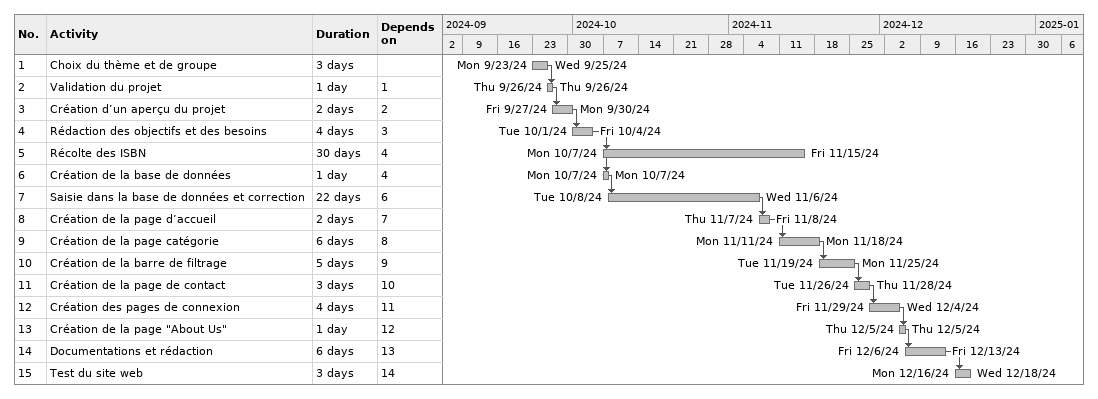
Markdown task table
| ID | Task | Duration | Start | Finish | Predecessors |
|---|---|---|---|---|---|
| 1 | Choix du thème et de groupe | 3d | 2024-09-23 | 2024-09-25 |  |
| 2 | Validation du projet | 1d | 2024-09-26 | 2024-09-26 | 1 |
| 3 | Création d’un aperçu du projet | 2d | 2024-09-27 | 2024-09-30 | 2 |
| 4 | Rédaction des objectifs et des besoins | 4d | 2024-10-01 | 2024-10-04 | 3 |
| 5 | Récolte des ISBN | 30d | 2024-10-07 | 2024-11-15 | 4 |
| 6 | Création de la base de données | 1d | 2024-10-07 | 2024-10-07 | 4 |
| 7 | Saisie dans la base de données et correction | 22d | 2024-10-08 | 2024-11-06 | 6 |
| 8 | Création de la page d’accueil | 2d | 2024-11-07 | 2024-11-08 | 7 |
| 9 | Création de la page catégorie | 6d | 2024-11-11 | 2024-11-18 | 8 |
| 10 | Création de la barre de filtrage | 5d | 2024-11-19 | 2024-11-25 | 9 |
| 11 | Création de la page de contact | 3d | 2024-11-26 | 2024-11-28 | 10 |
| 12 | Création des pages de connexion | 4d | 2024-11-29 | 2024-12-04 | 11 |
| 13 | Création de la page "About Us" | 1d | 2024-12-05 | 2024-12-05 | 12 |
| 14 | Documentations et rédaction | 6d | 2024-12-06 | 2024-12-13 | 13 |
| 15 | Test du site web | 3d | 2024-12-16 | 2024-12-18 | 14 |
